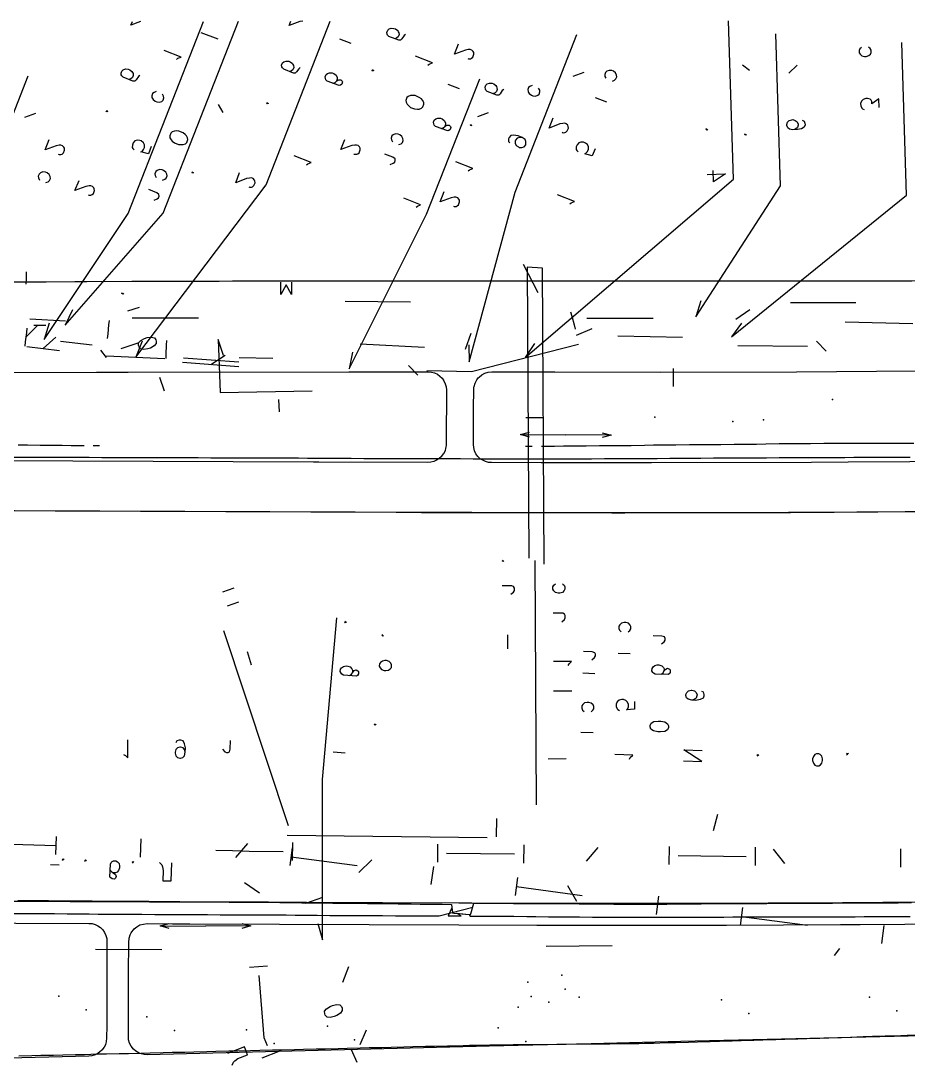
# Model space of a CAD drawing. Header units: metres. Extents: x 131 to 658, y 22 to 173.
# Drawn here: x 307.7 to 358.9, y 91.2 to 151.4 of the extents above; entities that cross this region are included whole.
import ezdxf

# ---------------------------------------------------------------- set-up
doc = ezdxf.new("R2010")
doc.units = ezdxf.units.M
for name, color, linetype in [('BOUNDARY', 7, 'Continuous'), ('CURB', 7, 'Continuous'), ('ELECTR_CABLE', 7, 'Continuous'), ('ELECTR_CABLE_COMM', 7, 'Continuous'), ('GAS', 7, 'Continuous'), ('GRASS', 7, 'Continuous'), ('OVERHEAD_POWER_LINE', 7, 'Continuous'), ('ROAD', 7, 'Continuous'), ('SEWER', 7, 'Continuous'), ('SIDEWALK_PATH', 7, 'Continuous'), ('TREE', 7, 'Continuous'), ('WATER_PIPELINE', 7, 'Continuous')]:
    doc.layers.add(name, color=color, linetype=linetype)

msp = doc.modelspace()

# ---------------------------------------------------------------- linework, layer by layer
at = {"layer": 'BOUNDARY'}
msp.add_lwpolyline([(305.805, 136.376), (308.901, 136.376), (308.901, 136.376), (309.134, 136.376), (310.798, 136.387), (314.127, 136.398), (315.792, 136.398), (319.121, 136.409), (320.796, 136.42), (324.125, 136.42), (325.79, 136.42), (329.119, 136.42), (330.783, 136.431), (334.112, 136.431), (335.788, 136.431), (338.795, 136.431), (338.795, 136.431), (339.117, 136.431), (340.782, 136.431), (344.111, 136.431), (345.775, 136.431), (349.104, 136.431), (350.78, 136.431), (354.109, 136.431), (355.773, 136.431), (359.102, 136.431)], dxfattribs=at)
at = {"layer": 'CURB'}
for points in [[(311.32, 126.91), (310.576, 126.91), (310.055, 126.921), (309.322, 126.921), (308.79, 126.921), (308.057, 126.932), (307.525, 126.932)], [(312.207, 126.899), (311.841, 126.91)], [(337.186, 126.855), (336.809, 126.855)], [(359.213, 127.032), (358.448, 127.032), (357.915, 127.043), (357.149, 127.043), (356.628, 127.043), (355.851, 127.043), (355.329, 127.043), (354.553, 127.043), (354.031, 127.032), (353.265, 127.021), (352.733, 127.021), (351.967, 127.01), (351.446, 127.01), (350.669, 126.999), (350.147, 126.988), (349.37, 126.988), (348.849, 126.977), (348.083, 126.965), (347.551, 126.965), (346.785, 126.954), (346.263, 126.954), (345.487, 126.943), (344.965, 126.932), (344.188, 126.932), (343.667, 126.921), (342.901, 126.91), (342.368, 126.91), (341.603, 126.899), (341.081, 126.899), (340.304, 126.888), (339.783, 126.877), (339.006, 126.877), (338.485, 126.866), (337.719, 126.855)], [(307.292, 126.255), (307.824, 126.244), (308.557, 126.244), (309.078, 126.244), (309.822, 126.244), (310.343, 126.244), (310.765, 126.244), (310.765, 126.244), (311.076, 126.244), (311.608, 126.244), (312.341, 126.233), (312.862, 126.233), (313.606, 126.233), (314.127, 126.233), (314.86, 126.233), (315.392, 126.222), (316.125, 126.222), (316.646, 126.222), (317.39, 126.222), (317.911, 126.222), (318.644, 126.211), (319.176, 126.211), (319.909, 126.211), (320.43, 126.211), (321.174, 126.211), (321.695, 126.2), (322.439, 126.2), (322.96, 126.2), (323.693, 126.2), (324.214, 126.189), (324.658, 126.189), (324.658, 126.189), (324.958, 126.189), (325.479, 126.189), (326.223, 126.189), (326.744, 126.189), (327.477, 126.178), (327.998, 126.178), (328.742, 126.178), (329.263, 126.178), (330.007, 126.178), (330.528, 126.166), (331.261, 126.166), (331.782, 126.166), (332.526, 126.166), (333.047, 126.166), (333.791, 126.155), (334.312, 126.155), (335.045, 126.155), (335.577, 126.155), (336.31, 126.155), (336.831, 126.144), (337.575, 126.144), (338.096, 126.144), (338.829, 126.155), (339.361, 126.155), (340.094, 126.155), (340.615, 126.155), (341.359, 126.166), (341.88, 126.166), (342.613, 126.166), (343.145, 126.178), (343.878, 126.178), (344.399, 126.178), (345.143, 126.189), (345.664, 126.189), (346.397, 126.189), (346.929, 126.189), (347.662, 126.2), (348.183, 126.2), (348.927, 126.2), (349.448, 126.211), (350.181, 126.211), (350.713, 126.211), (351.446, 126.222), (351.967, 126.222), (352.711, 126.222), (353.232, 126.222), (353.965, 126.233), (354.497, 126.233), (355.23, 126.233), (355.751, 126.244), (356.495, 126.244), (357.016, 126.244), (357.749, 126.244), (358.281, 126.244), (359.014, 126.244)], [(307.491, 100.666), (308.013, 100.655), (308.745, 100.655), (309.267, 100.655), (310.01, 100.644), (310.532, 100.644), (311.275, 100.633), (311.797, 100.633), (312.54, 100.622), (313.062, 100.622), (313.794, 100.622), (314.316, 100.611), (315.059, 100.611), (315.581, 100.6), (316.324, 100.6), (316.846, 100.6), (317.578, 100.588), (318.111, 100.588), (318.843, 100.577), (319.365, 100.577), (320.108, 100.577), (320.63, 100.566), (321.373, 100.555), (321.895, 100.555), (322.627, 100.544), (323.16, 100.544), (323.892, 100.533), (324.414, 100.522), (325.157, 100.522), (325.679, 100.511), (326.422, 100.5), (326.944, 100.5), (327.676, 100.489), (328.209, 100.489), (328.941, 100.477), (329.463, 100.466), (330.206, 100.466), (330.728, 100.455), (331.471, 100.444), (331.993, 100.444), (332.526, 100.433), (332.526, 100.433), (332.548, 100.233), (332.348, 99.767), (333.092, 99.767), (332.814, 99.923), (333.558, 99.856), (333.613, 99.756), (334.345, 99.756), (334.878, 99.756), (335.611, 99.745), (336.132, 99.745), (336.876, 99.734), (337.397, 99.734), (338.141, 99.723), (338.662, 99.723), (339.406, 99.712), (339.927, 99.712), (340.671, 99.701), (341.192, 99.701), (341.925, 99.701), (342.457, 99.69), (342.646, 99.69), (342.646, 99.69), (343.19, 99.69), (343.722, 99.69), (344.455, 99.69), (344.976, 99.701), (345.72, 99.701), (346.241, 99.701), (346.985, 99.701), (347.506, 99.701), (348.25, 99.701), (348.771, 99.712), (349.515, 99.712), (350.036, 99.712), (350.769, 99.712), (351.301, 99.712), (352.034, 99.712), (352.566, 99.723), (353.299, 99.723), (353.82, 99.723), (354.564, 99.723), (355.085, 99.723), (355.829, 99.723), (356.35, 99.734), (357.094, 99.734), (357.615, 99.734), (358.359, 99.734), (358.88, 99.734), (359.002, 99.734)], [(307.081, 99.912), (307.824, 99.912), (308.346, 99.9), (309.078, 99.9), (309.611, 99.9), (310.343, 99.889), (310.865, 99.889), (311.608, 99.889), (312.13, 99.878), (312.873, 99.878), (313.395, 99.878), (314.138, 99.867), (314.66, 99.867), (315.403, 99.856), (315.925, 99.856), (316.657, 99.856), (317.19, 99.845), (317.922, 99.845), (318.455, 99.845), (319.187, 99.834), (319.709, 99.834), (320.452, 99.834), (320.974, 99.823), (321.717, 99.823), (322.239, 99.823), (322.982, 99.823), (323.504, 99.812), (324.247, 99.812), (324.769, 99.812), (325.501, 99.801), (326.034, 99.801), (326.766, 99.801), (327.299, 99.79), (328.031, 99.79), (328.553, 99.79), (329.296, 99.778), (329.818, 99.778), (330.561, 99.778), (331.083, 99.778), (331.826, 99.767), (333.757, 100.278), (333.824, 100.511), (333.824, 100.511), (334.334, 100.5), (334.856, 100.5), (335.588, 100.5), (336.121, 100.489), (336.853, 100.489), (337.375, 100.489), (338.118, 100.477), (338.64, 100.477), (339.383, 100.477), (339.905, 100.466), (340.637, 100.466), (341.17, 100.466), (341.902, 100.455), (342.424, 100.455), (343.167, 100.455), (343.689, 100.444), (344.432, 100.455), (344.954, 100.455), (345.686, 100.466), (346.219, 100.466), (346.951, 100.466), (347.473, 100.477), (348.216, 100.477), (348.738, 100.477), (349.481, 100.489), (350.003, 100.489), (350.735, 100.489), (351.268, 100.5), (352, 100.5), (352.522, 100.5), (353.265, 100.511), (353.787, 100.511), (354.53, 100.511), (355.052, 100.522), (355.784, 100.522), (356.317, 100.522), (357.049, 100.533), (357.571, 100.533), (358.314, 100.533), (358.836, 100.544), (359.091, 100.544)], [(307.558, 91.689), (308.301, 91.711), (308.823, 91.722), (309.566, 91.733), (310.088, 91.744), (310.831, 91.767), (311.353, 91.778), (312.085, 91.8), (312.618, 91.811), (313.35, 91.822), (313.883, 91.833), (314.615, 91.855), (315.137, 91.866), (315.88, 91.889), (316.402, 91.9), (317.145, 91.911), (317.667, 91.922), (318.411, 91.944), (318.932, 91.955), (319.676, 91.977), (320.197, 91.988), (320.929, 92), (321.462, 92.011), (322.195, 92.033), (322.716, 92.044), (323.46, 92.066), (323.981, 92.077), (324.725, 92.088), (325.246, 92.099), (325.99, 92.122), (326.511, 92.133), (327.255, 92.155), (327.776, 92.166), (328.52, 92.177), (329.041, 92.188), (329.774, 92.21), (330.306, 92.222), (331.039, 92.244), (331.56, 92.255), (332.304, 92.266), (332.825, 92.277), (333.569, 92.299), (334.09, 92.31), (334.745, 92.321), (334.745, 92.321), (334.834, 92.332), (335.355, 92.332), (336.099, 92.344), (336.62, 92.344), (337.364, 92.355), (337.885, 92.355), (338.618, 92.366), (339.15, 92.366), (339.883, 92.377), (340.415, 92.377), (341.148, 92.388), (341.669, 92.388), (342.413, 92.399), (342.934, 92.41), (343.356, 92.41), (343.356, 92.41), (343.678, 92.421), (344.199, 92.432), (344.943, 92.455), (345.464, 92.466), (346.208, 92.488), (346.729, 92.499), (347.462, 92.521), (347.994, 92.532), (348.727, 92.554), (349.248, 92.577), (349.814, 92.588), (349.814, 92.588), (349.992, 92.588), (350.513, 92.61), (351.257, 92.632), (351.778, 92.654), (352.522, 92.676), (353.044, 92.688), (353.787, 92.721), (354.309, 92.732), (355.041, 92.754), (355.574, 92.776), (356.306, 92.799), (356.828, 92.821), (357.571, 92.843), (358.093, 92.854), (358.836, 92.876), (359.358, 92.898)]]:
    msp.add_lwpolyline(points, dxfattribs=at)
at = {"layer": 'ELECTR_CABLE'}
for points in [[(309.311, 133.979), (309.012, 133.046), (309.012, 133.046), (313.861, 140.315), (313.861, 140.315), (318.211, 151.401)], [(310.654, 134.744), (310.232, 133.868), (315.892, 140.337), (320.234, 151.417)], [(314.585, 151.398), (314.027, 151.179), (314.11, 151.398)], [(323.944, 151.42), (323.781, 151.389), (323.16, 151.156), (323.259, 151.42)], [(319.065, 150.369), (318.089, 150.746)], [(329.873, 150.646), (329.796, 150.579), (329.796, 150.579), (329.674, 150.391), (329.674, 150.391), (329.585, 150.324), (329.585, 150.324), (329.485, 150.313), (329.485, 150.313), (328.919, 150.535), (328.919, 150.535), (328.841, 150.613), (328.841, 150.613), (328.819, 150.668), (328.819, 150.668), (328.797, 150.768), (328.797, 150.768), (328.853, 150.901), (328.853, 150.901), (328.93, 150.968), (328.93, 150.968), (329.052, 151.012), (329.052, 151.012), (329.208, 151.001), (329.208, 151.001), (329.308, 150.968), (329.308, 150.968), (329.43, 150.868), (329.43, 150.868), (329.463, 150.801), (329.463, 150.801), (329.485, 150.746), (329.485, 150.746), (329.507, 150.646), (329.507, 150.646), (329.452, 150.513), (329.452, 150.513), (329.374, 150.457), (329.374, 150.457), (329.252, 150.402)], [(346.929, 135.277), (346.641, 134.345), (346.641, 134.345), (351.523, 141.913), (351.523, 141.913), (351.257, 150.69)], [(326.744, 150.124), (326.089, 150.38)], [(333.469, 149.259), (333.513, 149.248), (333.513, 149.248), (333.624, 149.248), (333.624, 149.248), (333.68, 149.27), (333.68, 149.27), (333.757, 149.337), (333.757, 149.337), (333.824, 149.503), (333.824, 149.503), (333.813, 149.603), (333.813, 149.603), (333.78, 149.669), (333.78, 149.669), (333.702, 149.747), (333.702, 149.747), (333.613, 149.78), (333.613, 149.78), (333.502, 149.78), (333.502, 149.78), (333.336, 149.747), (333.336, 149.747), (332.703, 149.514), (332.703, 149.514), (332.936, 150.102)], [(333.535, 132.725), (333.547, 131.748), (333.547, 131.748), (336.21, 141.547), (336.21, 141.547), (339.772, 150.646)], [(349.271, 133.99), (348.705, 133.191), (348.705, 133.191), (358.803, 141.369), (358.803, 141.369), (358.536, 150.191)], [(316.657, 149.203), (316.735, 149.27), (316.735, 149.27), (316.924, 149.337), (316.924, 149.337), (315.947, 149.725)], [(356.206, 149.902), (356.106, 149.814), (356.106, 149.814), (356.062, 149.725), (356.062, 149.725), (356.062, 149.592), (356.062, 149.592), (356.117, 149.503), (356.117, 149.503), (356.173, 149.459), (356.173, 149.459), (356.217, 149.414), (356.217, 149.414), (356.373, 149.37), (356.373, 149.37), (356.472, 149.37), (356.472, 149.37), (356.617, 149.425), (356.617, 149.425), (356.717, 149.514), (356.717, 149.514), (356.761, 149.614), (356.761, 149.614), (356.761, 149.747), (356.761, 149.747), (356.705, 149.836), (356.705, 149.836), (356.606, 149.914)], [(323.804, 148.737), (323.726, 148.671), (323.726, 148.671), (323.593, 148.482), (323.593, 148.482), (323.515, 148.416), (323.515, 148.416), (323.404, 148.416), (323.404, 148.416), (322.849, 148.637), (322.849, 148.637), (322.772, 148.715), (322.772, 148.715), (322.738, 148.771), (322.738, 148.771), (322.727, 148.87), (322.727, 148.87), (322.772, 149.004), (322.772, 149.004), (322.86, 149.059), (322.86, 149.059), (322.982, 149.115), (322.982, 149.115), (323.138, 149.104), (323.138, 149.104), (323.227, 149.059), (323.227, 149.059), (323.349, 148.97), (323.349, 148.97), (323.382, 148.904), (323.382, 148.904), (323.415, 148.848), (323.415, 148.848), (323.426, 148.748), (323.426, 148.748), (323.382, 148.615), (323.382, 148.615), (323.304, 148.549), (323.304, 148.549), (323.171, 148.504)], [(331.161, 148.87), (331.249, 148.937), (331.249, 148.937), (331.438, 149.004), (331.438, 149.004), (330.462, 149.392)], [(349.737, 148.571), (349.326, 148.882)], [(352.478, 148.882), (352, 148.416)], [(314.538, 148.282), (314.46, 148.216), (314.46, 148.216), (314.327, 148.027), (314.327, 148.027), (314.249, 147.961), (314.249, 147.961), (314.138, 147.961), (314.138, 147.961), (313.583, 148.182), (313.583, 148.182), (313.506, 148.26), (313.506, 148.26), (313.472, 148.316), (313.472, 148.316), (313.461, 148.416), (313.461, 148.416), (313.506, 148.538), (313.506, 148.538), (313.583, 148.604), (313.583, 148.604), (313.717, 148.66), (313.717, 148.66), (313.872, 148.637), (313.872, 148.637), (313.961, 148.604), (313.961, 148.604), (314.083, 148.515), (314.083, 148.515), (314.116, 148.449), (314.116, 148.449), (314.149, 148.393), (314.149, 148.393), (314.16, 148.282), (314.16, 148.282), (314.116, 148.16), (314.116, 148.16), (314.027, 148.094), (314.027, 148.094), (313.905, 148.049)], [(325.69, 147.838), (325.812, 147.883), (325.812, 147.883), (325.89, 147.949), (325.89, 147.949), (326.034, 148.038), (326.034, 148.038), (326.145, 148.038), (326.145, 148.038), (326.223, 147.961), (326.223, 147.961), (326.245, 147.905), (326.245, 147.905), (326.2, 147.783), (326.2, 147.783), (326.123, 147.716), (326.123, 147.716), (326.056, 147.694), (326.056, 147.694), (325.357, 147.961), (325.357, 147.961), (325.279, 148.038), (325.279, 148.038), (325.257, 148.105), (325.257, 148.105), (325.235, 148.205), (325.235, 148.205), (325.291, 148.327), (325.291, 148.327), (325.368, 148.393), (325.368, 148.393), (325.49, 148.438), (325.49, 148.438), (325.646, 148.427), (325.646, 148.427), (325.745, 148.393), (325.745, 148.393), (325.868, 148.293), (325.868, 148.293), (325.923, 148.171), (325.923, 148.171), (325.934, 148.072), (325.934, 148.072), (325.89, 147.949)], [(328.043, 148.56), (327.976, 148.538), (327.976, 148.538), (327.954, 148.593), (327.954, 148.593), (328.009, 148.626)], [(340.171, 148.46), (339.539, 148.227)], [(302.953, 135.199), (302.897, 134.212), (302.897, 134.212), (304.884, 140.06), (304.884, 140.06), (308.102, 148.26)], [(332.992, 147.506), (332.348, 147.761)], [(337.197, 147.694), (337.064, 147.65), (337.064, 147.65), (336.986, 147.583), (336.986, 147.583), (336.942, 147.461), (336.942, 147.461), (336.953, 147.361), (336.953, 147.361), (336.986, 147.295), (336.986, 147.295), (337.009, 147.239), (337.009, 147.239), (337.142, 147.139), (337.142, 147.139), (337.231, 147.106), (337.231, 147.106), (337.386, 147.095), (337.386, 147.095), (337.508, 147.139), (337.508, 147.139), (337.586, 147.206), (337.586, 147.206), (337.641, 147.328), (337.641, 147.328), (337.63, 147.428), (337.63, 147.428), (337.564, 147.55)], [(315.481, 147.35), (315.359, 147.306), (315.359, 147.306), (315.281, 147.239), (315.281, 147.239), (315.226, 147.106), (315.226, 147.106), (315.237, 147.006), (315.237, 147.006), (315.27, 146.951), (315.27, 146.951), (315.303, 146.884), (315.303, 146.884), (315.425, 146.795), (315.425, 146.795), (315.514, 146.751), (315.514, 146.751), (315.67, 146.74), (315.67, 146.74), (315.803, 146.784), (315.803, 146.784), (315.88, 146.851), (315.88, 146.851), (315.925, 146.984), (315.925, 146.984), (315.914, 147.084), (315.914, 147.084), (315.858, 147.206)], [(319.343, 146.152), (319.087, 146.596)], [(321.973, 146.662), (321.906, 146.64), (321.906, 146.64), (321.873, 146.696), (321.873, 146.696), (321.939, 146.718)], [(357.216, 146.429), (357.194, 146.929), (357.194, 146.929), (356.805, 146.64), (356.805, 146.64), (356.805, 146.773), (356.805, 146.773), (356.75, 146.862), (356.75, 146.862), (356.694, 146.906), (356.694, 146.906), (356.55, 146.951), (356.55, 146.951), (356.45, 146.951), (356.45, 146.951), (356.295, 146.895), (356.295, 146.895), (356.206, 146.806), (356.206, 146.806), (356.151, 146.662), (356.151, 146.662), (356.162, 146.529), (356.162, 146.529), (356.217, 146.396), (356.217, 146.396), (356.262, 146.352), (356.262, 146.352), (356.361, 146.318)], [(308.512, 146.085), (307.88, 145.852)], [(312.696, 146.207), (312.64, 146.185), (312.64, 146.185), (312.607, 146.241), (312.607, 146.241), (312.673, 146.263)], [(331.937, 145.22), (332.06, 145.264), (332.06, 145.264), (332.148, 145.331), (332.148, 145.331), (332.281, 145.419), (332.281, 145.419), (332.392, 145.419), (332.392, 145.419), (332.47, 145.342), (332.47, 145.342), (332.503, 145.286), (332.503, 145.286), (332.448, 145.164), (332.448, 145.164), (332.37, 145.098), (332.37, 145.098), (332.315, 145.075), (332.315, 145.075), (331.616, 145.342), (331.616, 145.342), (331.538, 145.419), (331.538, 145.419), (331.505, 145.486), (331.505, 145.486), (331.494, 145.586), (331.494, 145.586), (331.538, 145.708), (331.538, 145.708), (331.627, 145.774), (331.627, 145.774), (331.749, 145.819), (331.749, 145.819), (331.904, 145.808), (331.904, 145.808), (331.993, 145.774), (331.993, 145.774), (332.115, 145.675), (332.115, 145.675), (332.182, 145.553), (332.182, 145.553), (332.193, 145.453), (332.193, 145.453), (332.148, 145.331)], [(338.917, 144.998), (338.973, 144.976), (338.973, 144.976), (339.073, 144.987), (339.073, 144.987), (339.139, 145.009), (339.139, 145.009), (339.217, 145.075), (339.217, 145.075), (339.284, 145.242), (339.284, 145.242), (339.272, 145.342), (339.272, 145.342), (339.239, 145.408), (339.239, 145.408), (339.161, 145.486), (339.161, 145.486), (339.073, 145.519), (339.073, 145.519), (338.962, 145.508), (338.962, 145.508), (338.784, 145.486), (338.784, 145.486), (338.163, 145.242), (338.163, 145.242), (338.396, 145.83)], [(352.777, 145.697), (352.888, 145.652), (352.888, 145.652), (352.933, 145.519), (352.933, 145.519), (352.944, 145.43), (352.944, 145.43), (352.899, 145.297), (352.899, 145.297), (352.744, 145.197), (352.744, 145.197), (352.5, 145.153), (352.5, 145.153), (352.245, 145.142), (352.245, 145.142), (352.045, 145.175), (352.045, 145.175), (351.945, 145.264), (351.945, 145.264), (351.889, 145.397), (351.889, 145.397), (351.889, 145.442), (351.889, 145.442), (351.934, 145.586), (351.934, 145.586), (352.034, 145.675), (352.034, 145.675), (352.178, 145.719), (352.178, 145.719), (352.233, 145.73), (352.233, 145.73), (352.378, 145.686), (352.378, 145.686), (352.489, 145.597), (352.489, 145.597), (352.544, 145.464), (352.544, 145.464), (352.544, 145.419), (352.544, 145.419), (352.5, 145.286), (352.5, 145.286), (352.4, 145.186), (352.4, 145.186), (352.245, 145.142)], [(336.609, 144.698), (336.454, 144.709), (336.454, 144.709), (336.321, 144.665), (336.321, 144.665), (336.232, 144.554), (336.232, 144.554), (336.21, 144.509), (336.21, 144.509), (336.21, 144.365), (336.21, 144.365), (336.265, 144.243), (336.265, 144.243), (336.398, 144.154), (336.398, 144.154), (336.443, 144.132), (336.443, 144.132), (336.598, 144.121), (336.598, 144.121), (336.72, 144.165), (336.72, 144.165), (336.82, 144.276), (336.82, 144.276), (336.831, 144.321), (336.831, 144.321), (336.831, 144.465), (336.831, 144.465), (336.776, 144.576), (336.776, 144.576), (336.609, 144.698), (336.609, 144.698), (336.376, 144.787), (336.376, 144.787), (336.121, 144.831), (336.121, 144.831), (335.955, 144.809), (335.955, 144.809), (335.855, 144.698), (335.855, 144.698), (335.821, 144.62), (335.821, 144.62), (335.821, 144.476), (335.821, 144.476), (335.899, 144.398)], [(347.318, 145.175), (347.273, 145.131), (347.273, 145.131), (347.218, 145.175), (347.218, 145.175), (347.262, 145.22)], [(349.548, 144.887), (349.504, 144.831), (349.504, 144.831), (349.448, 144.876), (349.448, 144.876), (349.493, 144.92)], [(309.833, 143.733), (309.888, 143.722), (309.888, 143.722), (309.988, 143.722), (309.988, 143.722), (310.055, 143.744), (310.055, 143.744), (310.132, 143.81), (310.132, 143.81), (310.199, 143.977), (310.199, 143.977), (310.188, 144.077), (310.188, 144.077), (310.155, 144.143), (310.155, 144.143), (310.077, 144.221), (310.077, 144.221), (309.988, 144.254), (309.988, 144.254), (309.877, 144.254), (309.877, 144.254), (309.711, 144.221), (309.711, 144.221), (309.078, 143.988), (309.078, 143.988), (309.311, 144.576)], [(315.204, 144.177), (315.037, 143.755), (315.037, 143.755), (314.604, 143.877), (314.604, 143.877), (314.671, 143.899), (314.671, 143.899), (314.76, 144.01), (314.76, 144.01), (314.815, 144.132), (314.815, 144.132), (314.815, 144.276), (314.815, 144.276), (314.76, 144.398), (314.76, 144.398), (314.627, 144.498), (314.627, 144.498), (314.538, 144.532), (314.538, 144.532), (314.382, 144.543), (314.382, 144.543), (314.26, 144.498), (314.26, 144.498), (314.16, 144.387), (314.16, 144.387), (314.116, 144.265), (314.116, 144.265), (314.105, 144.121), (314.105, 144.121), (314.138, 144.066), (314.138, 144.066), (314.216, 143.988)], [(326.9, 143.744), (326.955, 143.733), (326.955, 143.733), (327.066, 143.733), (327.066, 143.733), (327.121, 143.755), (327.121, 143.755), (327.199, 143.821), (327.199, 143.821), (327.266, 143.988), (327.266, 143.988), (327.255, 144.088), (327.255, 144.088), (327.221, 144.154), (327.221, 144.154), (327.144, 144.232), (327.144, 144.232), (327.055, 144.265), (327.055, 144.265), (326.944, 144.265), (326.944, 144.265), (326.777, 144.232), (326.777, 144.232), (326.145, 143.999), (326.145, 143.999), (326.378, 144.576)], [(324.159, 143.122), (324.236, 143.189), (324.236, 143.189), (324.425, 143.256), (324.425, 143.256), (323.448, 143.644)], [(309.123, 142.101), (309.256, 142.146), (309.256, 142.146), (309.333, 142.212), (309.333, 142.212), (309.378, 142.334), (309.378, 142.334), (309.367, 142.445), (309.367, 142.445), (309.311, 142.556), (309.311, 142.556), (309.189, 142.656), (309.189, 142.656), (309.089, 142.69), (309.089, 142.69), (308.934, 142.712), (308.934, 142.712), (308.812, 142.656), (308.812, 142.656), (308.734, 142.59), (308.734, 142.59), (308.679, 142.468), (308.679, 142.468), (308.701, 142.368), (308.701, 142.368), (308.756, 142.246)], [(317.656, 142.667), (317.589, 142.645), (317.589, 142.645), (317.556, 142.701), (317.556, 142.701), (317.623, 142.723)], [(320.83, 141.846), (320.874, 141.824), (320.874, 141.824), (320.985, 141.835), (320.985, 141.835), (321.052, 141.857), (321.052, 141.857), (321.129, 141.924), (321.129, 141.924), (321.196, 142.09), (321.196, 142.09), (321.185, 142.19), (321.185, 142.19), (321.151, 142.246), (321.151, 142.246), (321.074, 142.334), (321.074, 142.334), (320.985, 142.368), (320.985, 142.368), (320.874, 142.357), (320.874, 142.357), (320.696, 142.334), (320.696, 142.334), (320.075, 142.09), (320.075, 142.09), (320.297, 142.678)], [(347.295, 142.568), (348.35, 142.601), (348.35, 142.601), (347.662, 142.135), (347.662, 142.135), (347.639, 142.801)], [(311.564, 141.391), (311.608, 141.369), (311.608, 141.369), (311.719, 141.38), (311.719, 141.38), (311.786, 141.402), (311.786, 141.402), (311.863, 141.469), (311.863, 141.469), (311.93, 141.635), (311.93, 141.635), (311.908, 141.735), (311.908, 141.735), (311.886, 141.791), (311.886, 141.791), (311.808, 141.868), (311.808, 141.868), (311.708, 141.913), (311.708, 141.913), (311.608, 141.902), (311.608, 141.902), (311.431, 141.88), (311.431, 141.88), (310.798, 141.635), (310.798, 141.635), (311.031, 142.224)], [(330.484, 140.67), (330.561, 140.737), (330.561, 140.737), (330.75, 140.814), (330.75, 140.814), (329.774, 141.192)], [(307.98, 136.953), (307.98, 136.586), (307.98, 136.586), (307.957, 136.231)], [(337.53, 135.732), (336.687, 137.363)], [(323.304, 136.342), (323.304, 135.643), (323.304, 135.643), (322.993, 136.187), (322.993, 136.187), (322.683, 135.643), (322.683, 135.643), (322.683, 136.342)], [(326.4, 135.244), (330.162, 135.221)], [(352.111, 135.177), (355.873, 135.177)], [(339.406, 134.644), (339.472, 134.389), (339.472, 134.389), (339.605, 133.89), (339.605, 133.89), (339.672, 133.635)], [(348.949, 134.223), (349.759, 134.766)], [(307.957, 133.18), (308.656, 133.868)], [(308.19, 134.234), (310.243, 134.123)], [(309.123, 133.857), (308.423, 133.857)], [(312.762, 134.145), (312.74, 133.89), (312.74, 133.89), (312.685, 133.368), (312.685, 133.368), (312.651, 133.102)], [(314.094, 134.289), (317.933, 134.289)], [(340.338, 134.267), (344.177, 134.267)], [(355.263, 134.056), (359.158, 133.956)], [(308.024, 133.701), (307.991, 133.435), (307.991, 133.435), (307.924, 132.913), (307.924, 132.913), (307.902, 132.658)], [(333.347, 132.481), (333.669, 133.402)], [(339.75, 133.291), (340.648, 133.668)], [(342.135, 133.246), (345.864, 133.18)], [(309.966, 132.936), (311.786, 132.725)], [(316.08, 132.98), (316.069, 132.714), (316.069, 132.714), (316.047, 132.192), (316.047, 132.192), (316.036, 131.937)], [(319.365, 132.114), (319.065, 133.046), (319.065, 133.046), (319.187, 129.973), (319.187, 129.973), (324.48, 130.084)], [(327.266, 132.791), (330.972, 132.603)], [(320.275, 132.003), (322.228, 131.97)], [(317.068, 131.981), (320.253, 131.748)], [(322.594, 128.874), (322.572, 129.573)], [(324.813, 99.335), (325.08, 98.391), (325.08, 98.391), (325.091, 107.635), (325.091, 107.635), (325.912, 116.967)], [(326.467, 116.723), (326.411, 116.69), (326.411, 116.69), (326.367, 116.734), (326.367, 116.734), (326.411, 116.779)], [(326.644, 113.638), (326.755, 113.727), (326.755, 113.727), (326.811, 113.805), (326.811, 113.805), (326.922, 113.938), (326.922, 113.938), (327.022, 113.971), (327.022, 113.971), (327.121, 113.916), (327.121, 113.916), (327.166, 113.871), (327.166, 113.871), (327.155, 113.738), (327.155, 113.738), (327.099, 113.649), (327.099, 113.649), (327.044, 113.605), (327.044, 113.605), (326.3, 113.672), (326.3, 113.672), (326.2, 113.727), (326.2, 113.727), (326.156, 113.771), (326.156, 113.771), (326.112, 113.871), (326.112, 113.871), (326.123, 114.004), (326.123, 114.004), (326.178, 114.093), (326.178, 114.093), (326.289, 114.171), (326.289, 114.171), (326.445, 114.204), (326.445, 114.204), (326.544, 114.193), (326.544, 114.193), (326.689, 114.138), (326.689, 114.138), (326.777, 114.038), (326.777, 114.038), (326.822, 113.949), (326.822, 113.949), (326.811, 113.805)], [(326.4, 109.155), (325.701, 109.211)], [(311.985, 97.848), (315.803, 97.836)], [(337.996, 98.025), (341.802, 98.069)], [(354.641, 97.492), (354.952, 97.892)]]:
    msp.add_lwpolyline(points, dxfattribs=at)
at = {"layer": 'ELECTR_CABLE_COMM'}
for points in [[(314.671, 132.936), (314.305, 132.026), (321.828, 141.968), (325.528, 151.42)], [(337.319, 132.802), (336.776, 131.992), (348.805, 142.29), (348.518, 151.431)], [(326.822, 132.303), (326.633, 131.338), (326.633, 131.338), (331.094, 140.27), (331.094, 140.27), (334.168, 148.094)], [(335.544, 147.472), (335.466, 147.406), (335.466, 147.406), (335.344, 147.217), (335.344, 147.217), (335.266, 147.15), (335.266, 147.15), (335.156, 147.139), (335.156, 147.139), (334.59, 147.361), (334.59, 147.361), (334.523, 147.439), (334.523, 147.439), (334.49, 147.494), (334.49, 147.494), (334.479, 147.605), (334.479, 147.605), (334.523, 147.728), (334.523, 147.728), (334.601, 147.794), (334.601, 147.794), (334.734, 147.838), (334.734, 147.838), (334.889, 147.827), (334.889, 147.827), (334.978, 147.794), (334.978, 147.794), (335.1, 147.694), (335.1, 147.694), (335.133, 147.639), (335.133, 147.639), (335.156, 147.572), (335.156, 147.572), (335.178, 147.472), (335.178, 147.472), (335.122, 147.35), (335.122, 147.35), (335.045, 147.284), (335.045, 147.284), (334.922, 147.228)], [(330.872, 146.462), (330.939, 146.629), (330.939, 146.629), (330.928, 146.729), (330.928, 146.729), (330.861, 146.851), (330.861, 146.851), (330.795, 146.929), (330.795, 146.929), (330.661, 147.017), (330.661, 147.017), (330.428, 147.117), (330.428, 147.117), (330.273, 147.128), (330.273, 147.128), (330.173, 147.117), (330.173, 147.117), (330.04, 147.073), (330.04, 147.073), (329.962, 147.006), (329.962, 147.006), (329.896, 146.84), (329.896, 146.84), (329.907, 146.74), (329.907, 146.74), (329.973, 146.618), (329.973, 146.618), (330.051, 146.54), (330.051, 146.54), (330.173, 146.44), (330.173, 146.44), (330.406, 146.352), (330.406, 146.352), (330.561, 146.34), (330.561, 146.34), (330.672, 146.34), (330.672, 146.34), (330.795, 146.396), (330.795, 146.396), (330.872, 146.462)], [(334.645, 146.13), (334.024, 145.897)], [(333.713, 145.386), (333.646, 145.364), (333.646, 145.364), (333.624, 145.43), (333.624, 145.43), (333.68, 145.453)], [(317.245, 144.41), (317.312, 144.576), (317.312, 144.576), (317.301, 144.676), (317.301, 144.676), (317.234, 144.798), (317.234, 144.798), (317.157, 144.876), (317.157, 144.876), (317.035, 144.976), (317.035, 144.976), (316.801, 145.064), (316.801, 145.064), (316.646, 145.075), (316.646, 145.075), (316.535, 145.064), (316.535, 145.064), (316.413, 145.02), (316.413, 145.02), (316.335, 144.953), (316.335, 144.953), (316.269, 144.787), (316.269, 144.787), (316.28, 144.687), (316.28, 144.687), (316.347, 144.565), (316.347, 144.565), (316.413, 144.487), (316.413, 144.487), (316.546, 144.387), (316.546, 144.387), (316.779, 144.299), (316.779, 144.299), (316.935, 144.288), (316.935, 144.288), (317.035, 144.299), (317.035, 144.299), (317.168, 144.343), (317.168, 144.343), (317.245, 144.41)], [(329.485, 144.299), (329.618, 144.343), (329.618, 144.343), (329.696, 144.41), (329.696, 144.41), (329.74, 144.532), (329.74, 144.532), (329.729, 144.643), (329.729, 144.643), (329.674, 144.754), (329.674, 144.754), (329.552, 144.853), (329.552, 144.853), (329.452, 144.887), (329.452, 144.887), (329.296, 144.909), (329.296, 144.909), (329.174, 144.853), (329.174, 144.853), (329.097, 144.787), (329.097, 144.787), (329.041, 144.665), (329.041, 144.665), (329.063, 144.565), (329.063, 144.565), (329.119, 144.443)], [(328.986, 143.145), (329.174, 143.211), (329.174, 143.211), (329.252, 143.278), (329.252, 143.278), (329.285, 143.366), (329.285, 143.366), (329.274, 143.466), (329.274, 143.466), (329.152, 143.566), (329.152, 143.566), (328.686, 143.744)], [(315.858, 142.246), (315.991, 142.29), (315.991, 142.29), (316.069, 142.357), (316.069, 142.357), (316.113, 142.479), (316.113, 142.479), (316.102, 142.59), (316.102, 142.59), (316.036, 142.701), (316.036, 142.701), (315.914, 142.801), (315.914, 142.801), (315.825, 142.834), (315.825, 142.834), (315.67, 142.856), (315.67, 142.856), (315.548, 142.801), (315.548, 142.801), (315.459, 142.734), (315.459, 142.734), (315.414, 142.612), (315.414, 142.612), (315.425, 142.512), (315.425, 142.512), (315.492, 142.39)], [(333.491, 142.767), (333.569, 142.834), (333.569, 142.834), (333.757, 142.912), (333.757, 142.912), (332.781, 143.289)], [(315.359, 141.092), (315.548, 141.158), (315.548, 141.158), (315.625, 141.225), (315.625, 141.225), (315.659, 141.314), (315.659, 141.314), (315.647, 141.413), (315.647, 141.413), (315.514, 141.513), (315.514, 141.513), (315.059, 141.691)], [(332.648, 140.737), (332.692, 140.725), (332.692, 140.725), (332.803, 140.725), (332.803, 140.725), (332.859, 140.748), (332.859, 140.748), (332.936, 140.814), (332.936, 140.814), (333.003, 140.981), (333.003, 140.981), (332.992, 141.092), (332.992, 141.092), (332.958, 141.147), (332.958, 141.147), (332.892, 141.225), (332.892, 141.225), (332.792, 141.258), (332.792, 141.258), (332.681, 141.258), (332.681, 141.258), (332.514, 141.225), (332.514, 141.225), (331.882, 140.992), (331.882, 140.992), (332.115, 141.58)], [(308.013, 132.636), (309.899, 132.414)], [(308.956, 132.525), (309.688, 133.18)], [(333.68, 131.193), (339.872, 132.78)], [(349.06, 132.691), (353.088, 132.658)], [(353.598, 132.936), (354.153, 132.37)], [(312.263, 132.425), (312.607, 131.992)], [(312.618, 132.103), (315.991, 131.937)], [(318.644, 131.604), (319.465, 132.137)], [(317.012, 131.726), (320.264, 131.482)], [(330.051, 131.548), (330.595, 130.982)], [(331.116, 131.249), (333.68, 131.193)]]:
    msp.add_lwpolyline(points, dxfattribs=at)
at = {"layer": 'GAS'}
for points in [[(309.711, 104.35), (309.677, 103.307)], [(305.86, 103.94), (309.688, 103.829)], [(314.593, 104.217), (314.56, 103.163)], [(320.086, 103.141), (320.774, 103.94)], [(323.337, 103.707), (323.204, 102.675)], [(323.349, 104.006), (323.337, 102.963)], [(331.727, 103.917), (331.716, 102.874)], [(336.709, 103.873), (336.698, 102.819)], [(340.327, 102.919), (340.992, 103.718)], [(345.098, 103.784), (345.087, 102.73)], [(350.07, 103.729), (350.058, 102.675)], [(318.932, 103.562), (319.897, 103.54), (319.897, 103.54), (320.852, 103.507)], [(320.852, 103.507), (322.816, 103.496)], [(323.271, 103.185), (327.088, 102.686)], [(332.248, 103.396), (336.176, 103.352)], [(345.609, 103.252), (349.548, 103.207)], [(351.767, 102.786), (351.124, 103.618)], [(358.459, 103.64), (358.448, 102.586)], [(309.378, 102.73), (309.877, 102.719)], [(310.11, 102.963), (310.066, 103.008), (310.066, 103.008), (310.11, 103.063), (310.11, 103.063), (310.155, 103.008)], [(311.408, 102.908), (311.364, 102.963), (311.364, 102.963), (311.408, 103.008), (311.408, 103.008), (311.453, 102.963)], [(312.829, 102.408), (312.918, 102.308), (312.918, 102.308), (313.006, 102.253), (313.006, 102.253), (313.128, 102.153), (313.128, 102.153), (313.173, 102.053), (313.173, 102.053), (313.128, 101.953), (313.128, 101.953), (313.084, 101.898), (313.084, 101.898), (312.94, 101.909), (312.94, 101.909), (312.862, 101.964), (312.862, 101.964), (312.818, 102.009), (312.818, 102.009), (312.84, 102.763), (312.84, 102.763), (312.884, 102.852), (312.884, 102.852), (312.94, 102.908), (312.94, 102.908), (313.029, 102.952), (313.029, 102.952), (313.162, 102.952), (313.162, 102.952), (313.251, 102.897), (313.251, 102.897), (313.339, 102.797), (313.339, 102.797), (313.373, 102.641), (313.373, 102.641), (313.373, 102.542), (313.373, 102.542), (313.317, 102.397), (313.317, 102.397), (313.228, 102.297), (313.228, 102.297), (313.14, 102.253), (313.14, 102.253), (313.006, 102.253)], [(314.149, 102.808), (314.105, 102.863), (314.105, 102.863), (314.149, 102.908), (314.149, 102.908), (314.194, 102.863)], [(315.681, 102.852), (315.803, 102.708), (315.803, 102.708), (315.847, 102.597), (315.847, 102.597), (315.88, 102.397), (315.88, 102.397), (315.869, 101.798), (315.869, 101.798), (316.358, 101.787), (316.358, 101.787), (316.391, 102.83)], [(327.177, 102.275), (327.943, 102.996)], [(331.494, 102.63), (331.349, 101.587)], [(336.343, 101.987), (336.199, 100.944)], [(321.44, 101.088), (320.574, 101.676)], [(336.276, 101.465), (340.082, 100.955)], [(339.772, 100.6), (339.239, 101.498)], [(344.488, 100.899), (344.344, 99.856)], [(349.337, 100.256), (349.204, 99.212)], [(349.271, 99.734), (353.088, 99.235)], [(357.482, 99.212), (357.36, 98.169)], [(320.863, 96.804), (321.906, 96.882)], [(321.906, 92.266), (321.717, 92.732), (321.717, 92.732), (321.429, 96.327)], [(319.864, 91.156), (319.953, 91.334), (319.953, 91.334), (320.031, 91.411), (320.031, 91.411), (320.197, 91.534), (320.197, 91.534), (320.752, 91.755), (320.752, 91.755), (320.574, 92.21), (320.574, 92.21), (319.598, 91.822)], [(321.606, 91.578), (322.583, 91.966)]]:
    msp.add_lwpolyline(points, dxfattribs=at)
at = {"layer": 'GRASS'}
for points in [[(292.644, 131.116), (312.041, 131.149), (312.685, 131.149), (313.872, 131.149), (326.611, 131.171), (326.911, 131.171), (331.183, 131.171), (331.372, 131.16), (331.549, 131.116), (331.716, 131.038), (331.86, 130.927), (331.993, 130.805), (332.093, 130.65), (332.17, 130.483), (332.226, 130.306), (332.237, 130.128), (332.226, 127.198), (332.226, 126.988), (332.226, 126.965), (332.204, 126.799), (332.193, 126.766), (332.159, 126.621), (332.071, 126.444), (332.06, 126.444), (331.96, 126.3), (331.949, 126.289), (331.826, 126.166), (331.671, 126.067), (331.516, 126), (331.349, 125.956), (331.172, 125.945), (324.869, 125.967), (324.569, 125.967), (310.676, 126.022), (292.566, 126.1)], [(362.553, 126), (355.429, 125.956), (353.321, 125.945), (344.077, 125.922), (337.708, 125.922), (334.845, 125.933), (334.667, 125.945), (334.501, 125.989), (334.334, 126.067), (334.19, 126.155), (334.057, 126.289), (333.946, 126.444), (333.868, 126.61), (333.813, 126.799), (333.802, 126.988), (333.802, 128.475), (333.802, 128.985), (333.802, 129.429), (333.813, 129.795), (333.813, 130.073), (333.813, 130.128), (333.824, 130.294), (333.835, 130.328), (333.891, 130.528), (333.957, 130.639), (333.99, 130.705), (334.079, 130.827), (334.124, 130.872), (334.279, 130.994), (334.456, 131.093), (334.656, 131.149), (334.867, 131.171), (335.444, 131.171), (335.533, 131.171), (335.655, 131.171), (335.799, 131.171), (335.966, 131.171), (336.154, 131.171), (336.731, 131.171), (338.496, 131.171), (344.588, 131.16), (352.455, 131.182), (357.072, 131.216), (360.323, 131.227)], [(294.719, 99.401), (311.597, 99.335), (311.786, 99.323), (311.963, 99.268), (312.119, 99.19), (312.274, 99.09), (312.407, 98.957), (312.507, 98.813), (312.585, 98.647), (312.629, 98.469), (312.64, 98.28), (312.629, 93.231), (312.618, 92.932), (312.618, 92.721), (312.618, 92.699), (312.607, 92.532), (312.596, 92.499), (312.551, 92.344), (312.474, 92.177), (312.463, 92.166), (312.36, 92.032), (312.352, 92.011), (312.219, 91.9), (312.063, 91.789), (311.908, 91.733), (311.764, 91.689), (311.597, 91.678), (291.49, 91.178)], [(362.931, 92.932), (352.411, 92.676), (345.764, 92.51), (340.604, 92.388), (334.712, 92.244), (314.959, 91.755), (314.793, 91.767), (314.638, 91.8), (314.493, 91.855), (314.316, 91.955), (314.172, 92.077), (314.049, 92.244), (313.95, 92.421), (313.894, 92.61), (313.883, 92.81), (313.894, 96.616), (313.894, 97.126), (313.905, 97.581), (313.905, 97.947), (313.905, 98.225), (313.905, 98.28), (313.916, 98.447), (313.927, 98.48), (313.983, 98.68), (314.049, 98.791), (314.083, 98.857), (314.172, 98.968), (314.216, 99.024), (314.371, 99.146), (314.549, 99.246), (314.749, 99.301), (314.959, 99.323), (316.435, 99.312), (316.524, 99.312), (316.657, 99.312), (316.824, 99.312), (317.001, 99.312), (317.212, 99.312), (317.423, 99.312), (332.958, 99.246), (337.453, 99.235), (340.682, 99.235), (343.289, 99.235), (348.405, 99.235), (354.997, 99.268), (356.128, 99.268), (363.863, 99.335)]]:
    msp.add_lwpolyline(points, dxfattribs=at)
at = {"layer": 'OVERHEAD_POWER_LINE'}
for points in [[(337.031, 127.409), (336.509, 127.554), (336.509, 127.554), (337.042, 127.687)], [(336.509, 127.554), (339.128, 127.542)], [(341.758, 127.509), (339.128, 127.542)], [(341.237, 127.653), (341.758, 127.509), (341.758, 127.509), (341.225, 127.376)], [(316.236, 99.046), (315.714, 99.19), (315.714, 99.19), (316.236, 99.335)], [(315.714, 99.19), (318.333, 99.179)], [(320.952, 99.19), (318.333, 99.179)], [(320.43, 99.323), (320.952, 99.19), (320.952, 99.19), (320.43, 99.046)]]:
    msp.add_lwpolyline(points, dxfattribs=at)
at = {"layer": 'ROAD'}
for points in [[(236.317, 123.215), (254.704, 123.215), (273.613, 123.215), (292.566, 123.215), (298.902, 123.193), (309.655, 123.148), (329.33, 123.071), (330.806, 123.059), (332.992, 123.048), (341.791, 123.037), (342.546, 123.037), (350.724, 123.048), (352.1, 123.059), (359.668, 123.104), (361.655, 123.115), (368.601, 123.181), (371.198, 123.215), (380.752, 123.348), (384.836, 123.426), (386.633, 123.459), (390.306, 123.525), (390.384, 123.525), (395.589, 123.648), (399.85, 123.736)], [(398.163, 101.154), (395.378, 101.088), (394.912, 101.077), (386.667, 100.91), (386.467, 100.899), (381.485, 100.821), (377.734, 100.755), (377.556, 100.755), (375.947, 100.733), (368.646, 100.633), (359.735, 100.555), (352.788, 100.511), (350.813, 100.5), (343.256, 100.489), (341.88, 100.489), (333.713, 100.511), (332.958, 100.511), (324.17, 100.544), (321.973, 100.555), (320.497, 100.555), (300.833, 100.633)]]:
    msp.add_lwpolyline(points, dxfattribs=at)
at = {"layer": 'SEWER'}
for points in [[(313.595, 135.721), (313.561, 135.665), (313.561, 135.665), (313.495, 135.699), (313.495, 135.699), (313.528, 135.754)], [(314.493, 134.889), (313.828, 134.667)], [(314.427, 132.825), (313.439, 132.503)], [(315.492, 132.936), (315.492, 132.802), (315.492, 132.802), (315.37, 132.669), (315.37, 132.669), (315.148, 132.547), (315.148, 132.547), (315.004, 132.503), (315.004, 132.503), (314.76, 132.469), (314.76, 132.469), (314.582, 132.503), (314.582, 132.503), (314.493, 132.614), (314.493, 132.614), (314.471, 132.702), (314.471, 132.702), (314.471, 132.847), (314.471, 132.847), (314.593, 132.98), (314.593, 132.98), (314.815, 133.102), (314.815, 133.102), (314.959, 133.146), (314.959, 133.146), (315.204, 133.18), (315.204, 133.18), (315.381, 133.135), (315.381, 133.135), (315.47, 133.024), (315.47, 133.024), (315.492, 132.936)], [(315.958, 130.061), (315.703, 130.838)], [(319.975, 118.687), (319.309, 118.465)], [(320.241, 117.877), (319.576, 117.655)], [(319.376, 116.235), (323.104, 104.994)], [(328.608, 115.957), (328.564, 115.924), (328.564, 115.924), (328.509, 115.969), (328.509, 115.969), (328.564, 116.013)], [(320.996, 114.249), (320.752, 115.014)], [(329.063, 114.115), (329.074, 114.26), (329.074, 114.26), (329.03, 114.348), (329.03, 114.348), (328.93, 114.448), (328.93, 114.448), (328.786, 114.504), (328.786, 114.504), (328.686, 114.515), (328.686, 114.515), (328.542, 114.482), (328.542, 114.482), (328.431, 114.404), (328.431, 114.404), (328.375, 114.315), (328.375, 114.315), (328.364, 114.182), (328.364, 114.182), (328.409, 114.082), (328.409, 114.082), (328.497, 113.993), (328.497, 113.993), (328.642, 113.927), (328.642, 113.927), (328.742, 113.927), (328.742, 113.927), (328.897, 113.949), (328.897, 113.949), (328.997, 114.038), (328.997, 114.038), (329.063, 114.115)], [(328.176, 110.809), (328.12, 110.775), (328.12, 110.775), (328.076, 110.82), (328.076, 110.82), (328.131, 110.864)], [(313.606, 109.089), (313.705, 109.033), (313.705, 109.033), (313.839, 108.889), (313.839, 108.889), (313.839, 109.932)], [(317.157, 109.211), (317.123, 109.366), (317.123, 109.366), (317.035, 109.466), (317.035, 109.466), (316.89, 109.51), (316.89, 109.51), (316.846, 109.51), (316.846, 109.51), (316.713, 109.466), (316.713, 109.466), (316.624, 109.366), (316.624, 109.366), (316.58, 109.211), (316.58, 109.211), (316.58, 109.166), (316.58, 109.166), (316.624, 109.011), (316.624, 109.011), (316.713, 108.911), (316.713, 108.911), (316.846, 108.867), (316.846, 108.867), (316.89, 108.867), (316.89, 108.867), (317.023, 108.911), (317.023, 108.911), (317.112, 109.011), (317.112, 109.011), (317.157, 109.211), (317.157, 109.211), (317.168, 109.466), (317.168, 109.466), (317.123, 109.71), (317.123, 109.71), (317.035, 109.865), (317.035, 109.865), (316.901, 109.91), (316.901, 109.91), (316.813, 109.91), (316.813, 109.91), (316.668, 109.865), (316.668, 109.865), (316.624, 109.765)], [(319.32, 109.399), (319.454, 109.244), (319.454, 109.244), (319.542, 109.2), (319.542, 109.2), (319.631, 109.2), (319.631, 109.2), (319.72, 109.244), (319.72, 109.244), (319.764, 109.388), (319.764, 109.388), (319.775, 109.888)], [(353.598, 108.434), (353.743, 108.434), (353.743, 108.434), (353.831, 108.489), (353.831, 108.489), (353.92, 108.589), (353.92, 108.589), (353.953, 108.733), (353.953, 108.733), (353.953, 108.833), (353.953, 108.833), (353.909, 108.989), (353.909, 108.989), (353.82, 109.089), (353.82, 109.089), (353.732, 109.133), (353.732, 109.133), (353.598, 109.133), (353.598, 109.133), (353.51, 109.077), (353.51, 109.077), (353.421, 108.978), (353.421, 108.978), (353.376, 108.833), (353.376, 108.833), (353.376, 108.733), (353.376, 108.733), (353.421, 108.578), (353.421, 108.578), (353.51, 108.478), (353.51, 108.478), (353.598, 108.434)], [(355.396, 109.055), (355.352, 109.111), (355.352, 109.111), (355.396, 109.155), (355.396, 109.155), (355.44, 109.111)], [(350.225, 108.989), (350.181, 109.033), (350.181, 109.033), (350.225, 109.089), (350.225, 109.089), (350.269, 109.033)], [(347.65, 104.705), (347.906, 105.649)], [(335.133, 104.339), (335.156, 105.382)], [(323.049, 104.428), (334.59, 104.295)], [(324.125, 100.511), (325.102, 100.855)], [(326.256, 95.939), (326.6, 96.849)], [(326.212, 94.452), (326.223, 94.308), (326.223, 94.308), (326.123, 94.163), (326.123, 94.163), (325.912, 94.019), (325.912, 94.019), (325.768, 93.964), (325.768, 93.964), (325.524, 93.908), (325.524, 93.908), (325.346, 93.93), (325.346, 93.93), (325.246, 94.03), (325.246, 94.03), (325.213, 94.119), (325.213, 94.119), (325.202, 94.263), (325.202, 94.263), (325.313, 94.396), (325.313, 94.396), (325.524, 94.541), (325.524, 94.541), (325.657, 94.596), (325.657, 94.596), (325.901, 94.663), (325.901, 94.663), (326.078, 94.641), (326.078, 94.641), (326.178, 94.53), (326.178, 94.53), (326.212, 94.452)], [(327.599, 93.165), (327.232, 92.321)], [(327.088, 91.3), (326.766, 92.044)]]:
    msp.add_lwpolyline(points, dxfattribs=at)
at = {"layer": 'SIDEWALK_PATH'}
for points in [[(292.866, 136.364), (308.901, 136.376), (314.072, 136.398), (314.094, 136.398), (319.897, 136.42), (333.247, 136.431), (333.436, 136.431), (333.635, 136.431), (333.824, 136.431), (334.024, 136.431), (334.201, 136.431), (334.368, 136.431), (334.501, 136.431), (334.623, 136.431), (334.712, 136.431), (335.921, 136.431), (335.988, 136.431), (335.999, 136.431), (336.21, 136.431), (336.232, 136.431), (336.299, 136.431), (336.409, 136.431), (336.554, 136.431), (336.731, 136.431), (336.92, 136.431), (338.784, 136.431), (338.795, 136.431), (354.641, 136.431), (357.127, 136.431), (370.199, 136.442)], [(399.483, 123.736), (389.996, 123.514), (383.848, 123.403), (382.317, 123.381), (380.497, 123.348), (372.596, 123.237), (370.998, 123.215), (362.875, 123.126), (361.499, 123.115), (353.154, 123.059), (351.989, 123.059), (343.434, 123.037), (342.49, 123.037), (333.713, 123.048), (332.992, 123.048), (331.882, 123.059), (292.566, 123.215), (291.434, 123.215), (235.651, 123.215)], [(301.299, 100.633), (319.698, 100.566), (321.973, 100.555), (332.526, 100.433), (332.581, 99.945), (332.67, 99.934), (333.58, 99.856), (333.631, 99.856), (333.646, 99.892), (333.824, 100.511), (333.891, 100.5), (334.889, 100.5), (335.588, 100.5), (336.121, 100.489), (336.853, 100.489), (337.375, 100.489), (340.637, 100.466), (341.17, 100.466), (342.424, 100.455), (342.945, 100.455), (343.633, 100.444), (359.091, 100.544)]]:
    msp.add_lwpolyline(points, dxfattribs=at)
at = {"layer": 'TREE'}
for p in [(354.52, 129.575), (344.263, 128.566), (350.548, 128.4), (348.776, 128.3), (336.93, 95.937), (338.894, 96.347), (339.085, 95.533), (309.864, 95.127), (337.132, 95.122), (338.145, 94.794), (339.904, 95.082), (348.114, 94.916), (356.664, 95.071), (311.44, 94.341), (336.386, 94.494), (349.701, 94.13), (358.246, 94.285), (314.946, 93.94), (316.533, 93.153), (320.705, 93.185), (325.366, 93.407), (335.231, 93.307), (322.292, 92.41), (326.942, 92.621), (336.818, 92.521)]:
    msp.add_point(p, dxfattribs=at)
at = {"layer": 'WATER_PIPELINE'}
for points in [[(341.825, 147.961), (341.947, 148.016), (341.947, 148.016), (342.024, 148.083), (342.024, 148.083), (342.08, 148.205), (342.08, 148.205), (342.058, 148.305), (342.058, 148.305), (342.002, 148.427), (342.002, 148.427), (341.88, 148.526), (341.88, 148.526), (341.791, 148.56), (341.791, 148.56), (341.625, 148.571), (341.625, 148.571), (341.503, 148.526), (341.503, 148.526), (341.425, 148.46), (341.425, 148.46), (341.381, 148.338), (341.381, 148.338), (341.392, 148.227), (341.392, 148.227), (341.447, 148.116)], [(341.503, 146.74), (340.848, 146.995)], [(340.826, 144.054), (340.66, 143.644), (340.66, 143.644), (340.227, 143.766), (340.227, 143.766), (340.293, 143.788), (340.293, 143.788), (340.382, 143.899), (340.382, 143.899), (340.438, 144.021), (340.438, 144.021), (340.438, 144.165), (340.438, 144.165), (340.382, 144.288), (340.382, 144.288), (340.26, 144.376), (340.26, 144.376), (340.16, 144.421), (340.16, 144.421), (340.005, 144.432), (340.005, 144.432), (339.883, 144.387), (339.883, 144.387), (339.783, 144.276), (339.783, 144.276), (339.738, 144.154), (339.738, 144.154), (339.738, 144.01), (339.738, 144.01), (339.761, 143.944), (339.761, 143.944), (339.838, 143.866)], [(339.361, 140.87), (339.439, 140.936), (339.439, 140.936), (339.628, 141.003), (339.628, 141.003), (338.651, 141.391)], [(337.885, 120.063), (337.785, 137.152), (337.785, 137.152), (336.898, 137.208), (336.898, 137.208), (336.998, 120.418)], [(345.342, 130.328), (345.342, 131.371)], [(337.863, 128.519), (336.82, 128.519)], [(335.555, 120.263), (335.511, 120.219), (335.511, 120.219), (335.455, 120.263), (335.455, 120.263), (335.511, 120.307)], [(337.43, 106.181), (337.353, 120.274)], [(335.966, 118.332), (336.121, 118.465), (336.121, 118.465), (336.165, 118.554), (336.165, 118.554), (336.165, 118.687), (336.165, 118.687), (336.11, 118.776), (336.11, 118.776), (336.01, 118.82), (336.01, 118.82), (335.466, 118.82)], [(338.94, 118.943), (338.984, 118.898), (338.984, 118.898), (339.039, 118.854), (339.039, 118.854), (339.084, 118.765), (339.084, 118.765), (339.084, 118.632), (339.084, 118.632), (339.039, 118.543), (339.039, 118.543), (338.94, 118.443), (338.94, 118.443), (338.784, 118.399), (338.784, 118.399), (338.684, 118.399), (338.684, 118.399), (338.54, 118.443), (338.54, 118.443), (338.44, 118.532), (338.44, 118.532), (338.385, 118.621), (338.385, 118.621), (338.385, 118.754), (338.385, 118.754), (338.44, 118.854), (338.44, 118.854), (338.54, 118.943)], [(338.895, 116.734), (339.051, 116.879), (339.051, 116.879), (339.095, 116.967), (339.095, 116.967), (339.095, 117.1), (339.095, 117.1), (339.051, 117.189), (339.051, 117.189), (338.951, 117.234), (338.951, 117.234), (338.396, 117.234)], [(342.735, 116.157), (342.834, 116.246), (342.834, 116.246), (342.89, 116.335), (342.89, 116.335), (342.89, 116.468), (342.89, 116.468), (342.846, 116.557), (342.846, 116.557), (342.746, 116.657), (342.746, 116.657), (342.601, 116.701), (342.601, 116.701), (342.502, 116.701), (342.502, 116.701), (342.346, 116.668), (342.346, 116.668), (342.246, 116.579), (342.246, 116.579), (342.191, 116.49), (342.191, 116.49), (342.191, 116.357), (342.191, 116.357), (342.235, 116.268), (342.235, 116.268), (342.335, 116.168)], [(335.788, 115.181), (335.788, 115.991)], [(344.654, 115.469), (344.81, 115.591), (344.81, 115.591), (344.865, 115.68), (344.865, 115.68), (344.865, 115.78), (344.865, 115.78), (344.821, 115.869), (344.821, 115.869), (344.665, 115.913), (344.665, 115.913), (344.166, 115.935)], [(340.637, 114.559), (340.793, 114.692), (340.793, 114.692), (340.848, 114.781), (340.848, 114.781), (340.848, 114.87), (340.848, 114.87), (340.804, 114.959), (340.804, 114.959), (340.648, 115.014), (340.648, 115.014), (340.149, 115.025)], [(342.846, 114.892), (342.146, 114.914)], [(339.261, 114.226), (339.317, 114.315), (339.317, 114.315), (339.461, 114.448), (339.461, 114.448), (338.418, 114.448)], [(344.643, 113.716), (344.754, 113.805), (344.754, 113.805), (344.799, 113.893), (344.799, 113.893), (344.91, 114.016), (344.91, 114.016), (345.009, 114.06), (345.009, 114.06), (345.109, 114.016), (345.109, 114.016), (345.154, 113.971), (345.154, 113.971), (345.154, 113.827), (345.154, 113.827), (345.098, 113.749), (345.098, 113.749), (345.043, 113.705), (345.043, 113.705), (344.299, 113.727), (344.299, 113.727), (344.199, 113.771), (344.199, 113.771), (344.155, 113.816), (344.155, 113.816), (344.1, 113.916), (344.1, 113.916), (344.111, 114.049), (344.111, 114.049), (344.166, 114.138), (344.166, 114.138), (344.266, 114.215), (344.266, 114.215), (344.41, 114.26), (344.41, 114.26), (344.51, 114.26), (344.51, 114.26), (344.665, 114.204), (344.665, 114.204), (344.765, 114.115), (344.765, 114.115), (344.81, 114.027), (344.81, 114.027), (344.799, 113.893)], [(340.815, 113.749), (340.116, 113.771)], [(339.472, 112.739), (338.429, 112.739)], [(346.962, 112.739), (347.062, 112.695), (347.062, 112.695), (347.107, 112.551), (347.107, 112.551), (347.096, 112.462), (347.096, 112.462), (347.051, 112.329), (347.051, 112.329), (346.896, 112.251), (346.896, 112.251), (346.641, 112.207), (346.641, 112.207), (346.397, 112.218), (346.397, 112.218), (346.197, 112.273), (346.197, 112.273), (346.097, 112.362), (346.097, 112.362), (346.053, 112.495), (346.053, 112.495), (346.053, 112.54), (346.053, 112.54), (346.108, 112.673), (346.108, 112.673), (346.208, 112.762), (346.208, 112.762), (346.363, 112.806), (346.363, 112.806), (346.408, 112.806), (346.408, 112.806), (346.563, 112.751), (346.563, 112.751), (346.652, 112.662), (346.652, 112.662), (346.707, 112.529), (346.707, 112.529), (346.696, 112.473), (346.696, 112.473), (346.652, 112.34), (346.652, 112.34), (346.541, 112.262), (346.541, 112.262), (346.397, 112.218)], [(343.101, 112.14), (343.09, 111.696), (343.09, 111.696), (342.635, 111.663), (342.635, 111.663), (342.69, 111.707), (342.69, 111.707), (342.746, 111.841), (342.746, 111.841), (342.746, 111.974), (342.746, 111.974), (342.701, 112.107), (342.701, 112.107), (342.601, 112.207), (342.601, 112.207), (342.457, 112.251), (342.457, 112.251), (342.357, 112.262), (342.357, 112.262), (342.202, 112.218), (342.202, 112.218), (342.102, 112.129), (342.102, 112.129), (342.047, 111.996), (342.047, 111.996), (342.047, 111.863), (342.047, 111.863), (342.091, 111.73), (342.091, 111.73), (342.135, 111.685), (342.135, 111.685), (342.235, 111.63)], [(340.593, 111.552), (340.693, 111.641), (340.693, 111.641), (340.748, 111.73), (340.748, 111.73), (340.748, 111.863), (340.748, 111.863), (340.704, 111.952), (340.704, 111.952), (340.604, 112.04), (340.604, 112.04), (340.46, 112.096), (340.46, 112.096), (340.36, 112.096), (340.36, 112.096), (340.205, 112.063), (340.205, 112.063), (340.105, 111.974), (340.105, 111.974), (340.049, 111.885), (340.049, 111.885), (340.049, 111.752), (340.049, 111.752), (340.094, 111.652), (340.094, 111.652), (340.193, 111.563)], [(345.054, 110.642), (344.998, 110.509), (344.998, 110.509), (344.843, 110.42), (344.843, 110.42), (344.588, 110.387), (344.588, 110.387), (344.444, 110.398), (344.444, 110.398), (344.188, 110.442), (344.188, 110.442), (344.044, 110.542), (344.044, 110.542), (344, 110.675), (344, 110.675), (344, 110.764), (344, 110.764), (344.055, 110.897), (344.055, 110.897), (344.211, 110.986), (344.211, 110.986), (344.466, 111.019), (344.466, 111.019), (344.61, 111.019), (344.61, 111.019), (344.854, 110.964), (344.854, 110.964), (345.009, 110.864), (345.009, 110.864), (345.054, 110.731), (345.054, 110.731), (345.054, 110.642)], [(340.704, 110.331), (340.005, 110.354)], [(345.93, 108.722), (346.985, 108.689), (346.985, 108.689), (345.953, 109.355), (345.953, 109.355), (346.996, 109.322)], [(339.15, 108.833), (338.107, 108.822)], [(342.801, 108.822), (342.846, 108.911), (342.846, 108.911), (343.001, 109.044), (343.001, 109.044), (341.958, 109.077)]]:
    msp.add_lwpolyline(points, dxfattribs=at)

doc.saveas('drawing.dxf')
